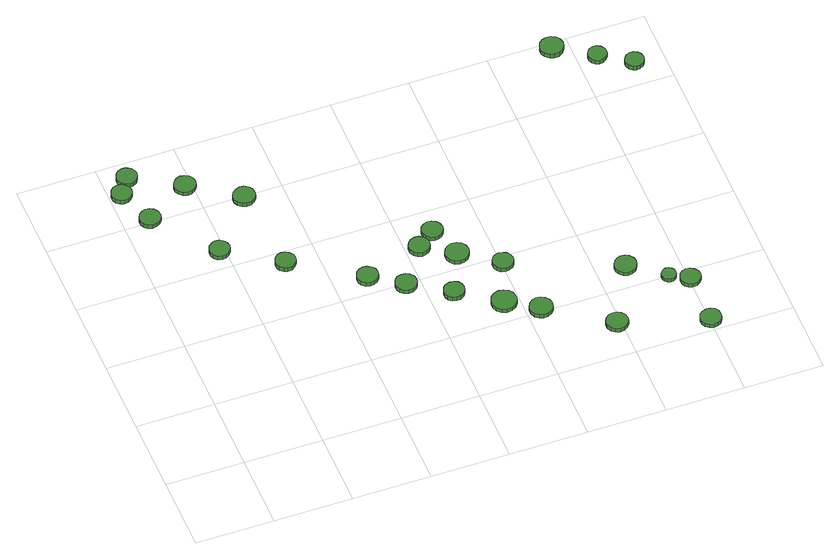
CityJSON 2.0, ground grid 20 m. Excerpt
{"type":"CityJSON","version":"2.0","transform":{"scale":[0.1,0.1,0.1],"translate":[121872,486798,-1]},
"CityObjects":{
"tree1":{"type":"SolitaryVegetationObject","attributes":{"function":"something"},"geometry":[{"type":"MultiSurface","lod":"1","boundaries":[[[0,1,2,3,4,5,6,7,8,9,10,11,12,13,14]],[[15,16,17,18,19,20,21,22,23,24,25,26,27,28,29]],[[0,29,28,1]],[[1,28,27,2]],[[2,27,26,3]],[[3,26,25,4]],[[4,25,24,5]],[[5,24,23,6]],[[6,23,22,7]],[[7,22,21,8]],[[8,21,20,9]],[[9,20,19,10]],[[10,19,18,11]],[[11,18,17,12]],[[12,17,16,13]],[[13,16,15,14]],[[14,15,29,0]]]}]},
"tree2":{"type":"SolitaryVegetationObject","attributes":{"function":"something"},"geometry":[{"type":"MultiSurface","lod":"1","boundaries":[[[30,31,32,33,34,35,36,37,38,39,40,41,42,43,44]],[[45,46,47,48,49,50,51,52,53,54,55,56,57,58,59]],[[30,59,58,31]],[[31,58,57,32]],[[32,57,56,33]],[[33,56,55,34]],[[34,55,54,35]],[[35,54,53,36]],[[36,53,52,37]],[[37,52,51,38]],[[38,51,50,39]],[[39,50,49,40]],[[40,49,48,41]],[[41,48,47,42]],[[42,47,46,43]],[[43,46,45,44]],[[44,45,59,30]]]}]},
"tree3":{"type":"SolitaryVegetationObject","attributes":{"function":"something"},"geometry":[{"type":"MultiSurface","lod":"1","boundaries":[[[60,61,62,63,64,65,66,67,68,69,70,71,72,73,74]],[[75,76,77,78,79,80,81,82,83,84,85,86,87,88,89]],[[60,89,88,61]],[[61,88,87,62]],[[62,87,86,63]],[[63,86,85,64]],[[64,85,84,65]],[[65,84,83,66]],[[66,83,82,67]],[[67,82,81,68]],[[68,81,80,69]],[[69,80,79,70]],[[70,79,78,71]],[[71,78,77,72]],[[72,77,76,73]],[[73,76,75,74]],[[74,75,89,60]]]}]},
"tree4":{"type":"SolitaryVegetationObject","attributes":{"function":"something"},"geometry":[{"type":"MultiSurface","lod":"1","boundaries":[[[90,91,92,93,94,95,96,97,98,99,100,101,102,103,104]],[[105,106,107,108,109,110,111,112,113,114,115,116,117,118,119]],[[90,119,118,91]],[[91,118,117,92]],[[92,117,116,93]],[[93,116,115,94]],[[94,115,114,95]],[[95,114,113,96]],[[96,113,112,97]],[[97,112,111,98]],[[98,111,110,99]],[[99,110,109,100]],[[100,109,108,101]],[[101,108,107,102]],[[102,107,106,103]],[[103,106,105,104]],[[104,105,119,90]]]}]},
"tree5":{"type":"SolitaryVegetationObject","attributes":{"function":"something"},"geometry":[{"type":"MultiSurface","lod":"1","boundaries":[[[120,121,122,123,124,125,126,127,128,129,130,131,132,133,134]],[[135,136,137,138,139,140,141,142,143,144,145,146,147,148,149]],[[120,149,148,121]],[[121,148,147,122]],[[122,147,146,123]],[[123,146,145,124]],[[124,145,144,125]],[[125,144,143,126]],[[126,143,142,127]],[[127,142,141,128]],[[128,141,140,129]],[[129,140,139,130]],[[130,139,138,131]],[[131,138,137,132]],[[132,137,136,133]],[[133,136,135,134]],[[134,135,149,120]]]}]},
"tree6":{"type":"SolitaryVegetationObject","attributes":{"function":"something"},"geometry":[{"type":"MultiSurface","lod":"1","boundaries":[[[150,151,152,153,154,155,156,157,158,159,160,161,162,163,164]],[[165,166,167,168,169,170,171,172,173,174,175,176,177,178,179]],[[150,179,178,151]],[[151,178,177,152]],[[152,177,176,153]],[[153,176,175,154]],[[154,175,174,155]],[[155,174,173,156]],[[156,173,172,157]],[[157,172,171,158]],[[158,171,170,159]],[[159,170,169,160]],[[160,169,168,161]],[[161,168,167,162]],[[162,167,166,163]],[[163,166,165,164]],[[164,165,179,150]]]}]},
"tree7":{"type":"SolitaryVegetationObject","attributes":{"function":"something"},"geometry":[{"type":"MultiSurface","lod":"1","boundaries":[[[180,181,182,183,184,185,186,187,188,189,190,191,192,193,194]],[[195,196,197,198,199,200,201,202,203,204,205,206,207,208,209]],[[180,209,208,181]],[[181,208,207,182]],[[182,207,206,183]],[[183,206,205,184]],[[184,205,204,185]],[[185,204,203,186]],[[186,203,202,187]],[[187,202,201,188]],[[188,201,200,189]],[[189,200,199,190]],[[190,199,198,191]],[[191,198,197,192]],[[192,197,196,193]],[[193,196,195,194]],[[194,195,209,180]]]}]},
"tree8":{"type":"SolitaryVegetationObject","attributes":{"function":"something"},"geometry":[{"type":"MultiSurface","lod":"1","boundaries":[[[210,211,212,213,214,215,216,217,218,219,220,221,222,223,224]],[[225,226,227,228,229,230,231,232,233,234,235,236,237,238,239]],[[210,239,238,211]],[[211,238,237,212]],[[212,237,236,213]],[[213,236,235,214]],[[214,235,234,215]],[[215,234,233,216]],[[216,233,232,217]],[[217,232,231,218]],[[218,231,230,219]],[[219,230,229,220]],[[220,229,228,221]],[[221,228,227,222]],[[222,227,226,223]],[[223,226,225,224]],[[224,225,239,210]]]}]},
"tree9":{"type":"SolitaryVegetationObject","attributes":{"function":"something"},"geometry":[{"type":"MultiSurface","lod":"1","boundaries":[[[240,241,242,243,244,245,246,247,248,249,250,251,252,253,254]],[[255,256,257,258,259,260,261,262,263,264,265,266,267,268,269]],[[240,269,268,241]],[[241,268,267,242]],[[242,267,266,243]],[[243,266,265,244]],[[244,265,264,245]],[[245,264,263,246]],[[246,263,262,247]],[[247,262,261,248]],[[248,261,260,249]],[[249,260,259,250]],[[250,259,258,251]],[[251,258,257,252]],[[252,257,256,253]],[[253,256,255,254]],[[254,255,269,240]]]}]},
"tree10":{"type":"SolitaryVegetationObject","attributes":{"function":"something"},"geometry":[{"type":"MultiSurface","lod":"1","boundaries":[[[270,271,272,273,274,275,276,277,278,279,280,281,282,283,284]],[[285,286,287,288,289,290,291,292,293,294,295,296,297,298,299]],[[270,299,298,271]],[[271,298,297,272]],[[272,297,296,273]],[[273,296,295,274]],[[274,295,294,275]],[[275,294,293,276]],[[276,293,292,277]],[[277,292,291,278]],[[278,291,290,279]],[[279,290,289,280]],[[280,289,288,281]],[[281,288,287,282]],[[282,287,286,283]],[[283,286,285,284]],[[284,285,299,270]]]}]},
"tree11":{"type":"SolitaryVegetationObject","attributes":{"function":"something"},"geometry":[{"type":"MultiSurface","lod":"1","boundaries":[[[300,301,302,303,304,305,306,307,308,309,310,311,312,313,314]],[[315,316,317,318,319,320,321,322,323,324,325,326,327,328,329]],[[300,329,328,301]],[[301,328,327,302]],[[302,327,326,303]],[[303,326,325,304]],[[304,325,324,305]],[[305,324,323,306]],[[306,323,322,307]],[[307,322,321,308]],[[308,321,320,309]],[[309,320,319,310]],[[310,319,318,311]],[[311,318,317,312]],[[312,317,316,313]],[[313,316,315,314]],[[314,315,329,300]]]}]},
"tree12":{"type":"SolitaryVegetationObject","attributes":{"function":"something"},"geometry":[{"type":"MultiSurface","lod":"1","boundaries":[[[330,331,332,333,334,335,336,337,338,339,340,341,342,343,344]],[[345,346,347,348,349,350,351,352,353,354,355,356,357,358,359]],[[330,359,358,331]],[[331,358,357,332]],[[332,357,356,333]],[[333,356,355,334]],[[334,355,354,335]],[[335,354,353,336]],[[336,353,352,337]],[[337,352,351,338]],[[338,351,350,339]],[[339,350,349,340]],[[340,349,348,341]],[[341,348,347,342]],[[342,347,346,343]],[[343,346,345,344]],[[344,345,359,330]]]}]},
"tree13":{"type":"SolitaryVegetationObject","attributes":{"function":"something"},"geometry":[{"type":"MultiSurface","lod":"1","boundaries":[[[360,361,362,363,364,365,366,367,368,369,370,371,372,373,374]],[[375,376,377,378,379,380,381,382,383,384,385,386,387,388,389]],[[360,389,388,361]],[[361,388,387,362]],[[362,387,386,363]],[[363,386,385,364]],[[364,385,384,365]],[[365,384,383,366]],[[366,383,382,367]],[[367,382,381,368]],[[368,381,380,369]],[[369,380,379,370]],[[370,379,378,371]],[[371,378,377,372]],[[372,377,376,373]],[[373,376,375,374]],[[374,375,389,360]]]}]},
"tree14":{"type":"SolitaryVegetationObject","attributes":{"function":"something"},"geometry":[{"type":"MultiSurface","lod":"1","boundaries":[[[390,391,392,393,394,395,396,397,398,399,400,401,402,403,404]],[[405,406,407,408,409,410,411,412,413,414,415,416,417,418,419]],[[390,419,418,391]],[[391,418,417,392]],[[392,417,416,393]],[[393,416,415,394]],[[394,415,414,395]],[[395,414,413,396]],[[396,413,412,397]],[[397,412,411,398]],[[398,411,410,399]],[[399,410,409,400]],[[400,409,408,401]],[[401,408,407,402]],[[402,407,406,403]],[[403,406,405,404]],[[404,405,419,390]]]}]},
"tree15":{"type":"SolitaryVegetationObject","attributes":{"function":"something"},"geometry":[{"type":"MultiSurface","lod":"1","boundaries":[[[420,421,422,423,424,425,426,427,428,429,430,431,432,433,434]],[[435,436,437,438,439,440,441,442,443,444,445,446,447,448,449]],[[420,449,448,421]],[[421,448,447,422]],[[422,447,446,423]],[[423,446,445,424]],[[424,445,444,425]],[[425,444,443,426]],[[426,443,442,427]],[[427,442,441,428]],[[428,441,440,429]],[[429,440,439,430]],[[430,439,438,431]],[[431,438,437,432]],[[432,437,436,433]],[[433,436,435,434]],[[434,435,449,420]]]}]},
"tree16":{"type":"SolitaryVegetationObject","attributes":{"function":"something"},"geometry":[{"type":"MultiSurface","lod":"1","boundaries":[[[450,451,452,453,454,455,456,457,458,459,460,461,462,463,464]],[[465,466,467,468,469,470,471,472,473,474,475,476,477,478,479]],[[450,479,478,451]],[[451,478,477,452]],[[452,477,476,453]],[[453,476,475,454]],[[454,475,474,455]],[[455,474,473,456]],[[456,473,472,457]],[[457,472,471,458]],[[458,471,470,459]],[[459,470,469,460]],[[460,469,468,461]],[[461,468,467,462]],[[462,467,466,463]],[[463,466,465,464]],[[464,465,479,450]]]}]},
"tree17":{"type":"SolitaryVegetationObject","attributes":{"function":"something"},"geometry":[{"type":"MultiSurface","lod":"1","boundaries":[[[480,481,482,483,484,485,486,487,488,489,490,491,492,493,494]],[[495,496,497,498,499,500,501,502,503,504,505,506,507,508,509]],[[480,509,508,481]],[[481,508,507,482]],[[482,507,506,483]],[[483,506,505,484]],[[484,505,504,485]],[[485,504,503,486]],[[486,503,502,487]],[[487,502,501,488]],[[488,501,500,489]],[[489,500,499,490]],[[490,499,498,491]],[[491,498,497,492]],[[492,497,496,493]],[[493,496,495,494]],[[494,495,509,480]]]}]},
"tree18":{"type":"SolitaryVegetationObject","attributes":{"function":"something"},"geometry":[{"type":"MultiSurface","lod":"1","boundaries":[[[510,511,512,513,514,515,516,517,518,519,520,521,522,523,524]],[[525,526,527,528,529,530,531,532,533,534,535,536,537,538,539]],[[510,539,538,511]],[[511,538,537,512]],[[512,537,536,513]],[[513,536,535,514]],[[514,535,534,515]],[[515,534,533,516]],[[516,533,532,517]],[[517,532,531,518]],[[518,531,530,519]],[[519,530,529,520]],[[520,529,528,521]],[[521,528,527,522]],[[522,527,526,523]],[[523,526,525,524]],[[524,525,539,510]]]}]},
"tree19":{"type":"SolitaryVegetationObject","attributes":{"function":"something"},"geometry":[{"type":"MultiSurface","lod":"1","boundaries":[[[540,541,542,543,544,545,546,547,548,549,550,551,552,553,554]],[[555,556,557,558,559,560,561,562,563,564,565,566,567,568,569]],[[540,569,568,541]],[[541,568,567,542]],[[542,567,566,543]],[[543,566,565,544]],[[544,565,564,545]],[[545,564,563,546]],[[546,563,562,547]],[[547,562,561,548]],[[548,561,560,549]],[[549,560,559,550]],[[550,559,558,551]],[[551,558,557,552]],[[552,557,556,553]],[[553,556,555,554]],[[554,555,569,540]]]}]},
"tree20":{"type":"SolitaryVegetationObject","attributes":{"function":"something"},"geometry":[{"type":"MultiSurface","lod":"1","boundaries":[[[570,571,572,573,574,575,576,577,578,579,580,581,582,583,584]],[[585,586,587,588,589,590,591,592,593,594,595,596,597,598,599]],[[570,599,598,571]],[[571,598,597,572]],[[572,597,596,573]],[[573,596,595,574]],[[574,595,594,575]],[[575,594,593,576]],[[576,593,592,577]],[[577,592,591,578]],[[578,591,590,579]],[[579,590,589,580]],[[580,589,588,581]],[[581,588,587,582]],[[582,587,586,583]],[[583,586,585,584]],[[584,585,599,570]]]}]},
"tree21":{"type":"SolitaryVegetationObject","attributes":{"function":"something"},"geometry":[{"type":"MultiSurface","lod":"1","boundaries":[[[600,601,602,603,604,605,606,607,608,609,610,611,612,613,614]],[[615,616,617,618,619,620,621,622,623,624,625,626,627,628,629]],[[600,629,628,601]],[[601,628,627,602]],[[602,627,626,603]],[[603,626,625,604]],[[604,625,624,605]],[[605,624,623,606]],[[606,623,622,607]],[[607,622,621,608]],[[608,621,620,609]],[[609,620,619,610]],[[610,619,618,611]],[[611,618,617,612]],[[612,617,616,613]],[[613,616,615,614]],[[614,615,629,600]]]}]},
"tree22":{"type":"SolitaryVegetationObject","attributes":{"function":"something"},"geometry":[{"type":"MultiSurface","lod":"1","boundaries":[[[630,631,632,633,634,635,636,637,638,639,640,641,642,643,644]],[[645,646,647,648,649,650,651,652,653,654,655,656,657,658,659]],[[630,659,658,631]],[[631,658,657,632]],[[632,657,656,633]],[[633,656,655,634]],[[634,655,654,635]],[[635,654,653,636]],[[636,653,652,637]],[[637,652,651,638]],[[638,651,650,639]],[[639,650,649,640]],[[640,649,648,641]],[[641,648,647,642]],[[642,647,646,643]],[[643,646,645,644]],[[644,645,659,630]]]}]},
"tree23":{"type":"SolitaryVegetationObject","attributes":{"function":"something"},"geometry":[{"type":"MultiSurface","lod":"1","boundaries":[[[660,661,662,663,664,665,666,667,668,669,670,671,672,673,674]],[[675,676,677,678,679,680,681,682,683,684,685,686,687,688,689]],[[660,689,688,661]],[[661,688,687,662]],[[662,687,686,663]],[[663,686,685,664]],[[664,685,684,665]],[[665,684,683,666]],[[666,683,682,667]],[[667,682,681,668]],[[668,681,680,669]],[[669,680,679,670]],[[670,679,678,671]],[[671,678,677,672]],[[672,677,676,673]],[[673,676,675,674]],[[674,675,689,660]]]}]},
"tree24":{"type":"SolitaryVegetationObject","attributes":{"function":"something"},"geometry":[{"type":"MultiSurface","lod":"1","boundaries":[[[690,691,692,693,694,695,696,697,698,699,700,701,702,703,704]],[[705,706,707,708,709,710,711,712,713,714,715,716,717,718,719]],[[690,719,718,691]],[[691,718,717,692]],[[692,717,716,693]],[[693,716,715,694]],[[694,715,714,695]],[[695,714,713,696]],[[696,713,712,697]],[[697,712,711,698]],[[698,711,710,699]],[[699,710,709,700]],[[700,709,708,701]],[[701,708,707,702]],[[702,707,706,703]],[[703,706,705,704]],[[704,705,719,690]]]}]}
},
"vertices":[
[56,903,20],[54,914,20],[47,922,20],[38,928,20],[27,929,20],[17,926,20],[9,918,20],[5,909,20],[5,898,20],[9,888,20],[17,881,20],[27,877,20],[38,878,20],[47,884,20],[54,893,20],[54,893,7],[47,884,7],[38,878,7],[27,877,7],[17,881,7],[9,888,7],[5,898,7],[5,909,7],[9,918,7],[17,926,7],[27,929,7],[38,928,7],[47,922,7],[54,914,7],[56,903,7],
[92,806,20],[90,817,20],[83,826,20],[74,832,20],[63,833,20],[52,829,20],[44,822,20],[39,812,20],[39,800,20],[44,790,20],[52,783,20],[63,779,20],[74,781,20],[83,786,20],[90,795,20],[90,795,8],[83,786,8],[74,781,8],[63,779,8],[52,783,8],[44,790,8],[39,800,8],[39,812,8],[44,822,8],[52,829,8],[63,833,8],[74,832,8],[83,826,8],[90,817,8],[92,806,8],
[87,949,20],[84,959,20],[78,968,20],[68,974,20],[58,975,20],[47,971,20],[39,964,20],[35,954,20],[35,943,20],[39,933,20],[47,926,20],[58,922,20],[68,923,20],[78,929,20],[84,938,20],[84,938,7],[78,929,7],[68,923,7],[58,922,7],[47,926,7],[39,933,7],[35,943,7],[35,954,7],[39,964,7],[47,971,7],[58,975,7],[68,974,7],[78,968,7],[84,959,7],[87,949,7],
[211,654,19],[209,664,19],[202,673,19],[193,679,19],[182,680,19],[172,676,19],[164,669,19],[160,659,19],[160,649,19],[164,639,19],[172,631,19],[182,628,19],[193,629,19],[202,635,19],[209,643,19],[209,643,6],[202,635,6],[193,629,6],[182,628,6],[172,631,6],[164,639,6],[160,649,6],[160,659,6],[164,669,6],[172,676,6],[182,680,6],[193,679,6],[202,673,6],[209,664,6],[211,654,6],
[208,877,19],[206,888,19],[199,897,19],[189,902,19],[178,904,19],[167,900,19],[159,892,19],[154,882,19],[154,871,19],[159,861,19],[167,853,19],[178,849,19],[189,851,19],[199,856,19],[206,865,19],[206,865,7],[199,856,7],[189,851,7],[178,849,7],[167,853,7],[159,861,7],[154,871,7],[154,882,7],[159,892,7],[167,900,7],[178,904,7],[189,902,7],[199,897,7],[206,888,7],[208,877,7],
[344,562,20],[342,572,20],[335,581,20],[326,586,20],[315,588,20],[305,584,20],[297,577,20],[293,567,20],[293,556,20],[297,547,20],[305,539,20],[315,536,20],[326,537,20],[335,543,20],[342,551,20],[342,551,7],[335,543,7],[326,537,7],[315,536,7],[305,539,7],[297,547,7],[293,556,7],[293,567,7],[297,577,7],[305,584,7],[315,588,7],[326,586,7],[335,581,7],[342,572,7],[344,562,7],
[328,793,19],[326,805,19],[319,814,19],[309,820,19],[298,821,19],[287,817,19],[278,810,19],[273,799,19],[273,788,19],[278,777,19],[287,770,19],[298,766,19],[309,767,19],[319,773,19],[326,782,19],[326,782,7],[319,773,7],[309,767,7],[298,766,7],[287,770,7],[278,777,7],[273,788,7],[273,799,7],[278,810,7],[287,817,7],[298,821,7],[309,820,7],[319,814,7],[326,805,7],[328,793,7],
[511,448,20],[509,459,20],[502,468,20],[492,474,20],[481,475,20],[471,472,20],[462,464,20],[458,454,20],[458,443,20],[462,433,20],[471,425,20],[481,422,20],[492,423,20],[502,428,20],[509,437,20],[509,437,7],[502,428,7],[492,423,7],[481,422,7],[471,425,7],[462,433,7],[458,443,7],[458,454,7],[462,464,7],[471,472,7],[481,475,7],[492,474,7],[502,468,7],[509,459,7],[511,448,7],
[589,394,19],[587,405,19],[580,415,19],[570,420,19],[559,421,19],[548,418,19],[540,410,19],[535,400,19],[535,389,19],[540,378,19],[548,371,19],[559,367,19],[570,368,19],[580,374,19],[587,383,19],[587,383,7],[580,374,7],[570,368,7],[559,367,7],[548,371,7],[540,378,7],[535,389,7],[535,400,7],[540,410,7],[548,418,7],[559,421,7],[570,420,7],[580,415,7],[587,405,7],[589,394,7],
[686,330,20],[684,341,20],[678,350,20],[668,355,20],[658,356,20],[647,353,20],[639,346,20],[635,336,20],[635,325,20],[639,315,20],[647,308,20],[658,305,20],[668,306,20],[678,311,20],[684,320,20],[684,320,7],[678,311,7],[668,306,7],[658,305,7],[647,308,7],[639,315,7],[635,325,7],[635,336,7],[639,346,7],[647,353,7],[658,356,7],[668,355,7],[678,350,7],[684,341,7],[686,330,7],
[660,494,20],[658,505,20],[651,514,20],[642,520,20],[631,521,20],[620,517,20],[612,510,20],[607,500,20],[607,488,20],[612,478,20],[620,471,20],[631,467,20],[642,469,20],[651,474,20],[658,483,20],[658,483,7],[651,474,7],[642,469,7],[631,467,7],[620,471,7],[612,478,7],[607,488,7],[607,500,7],[612,510,7],[620,517,7],[631,521,7],[642,520,7],[651,514,7],[658,505,7],[660,494,7],
[791,258,19],[789,271,19],[781,282,19],[770,288,19],[757,290,19],[744,286,19],[734,277,19],[729,265,19],[729,252,19],[734,240,19],[744,231,19],[757,227,19],[770,228,19],[781,235,19],[789,246,19],[789,246,7],[781,235,7],[770,228,7],[757,227,7],[744,231,7],[734,240,7],[729,252,7],[729,265,7],[734,277,7],[744,286,7],[757,290,7],[770,288,7],[781,282,7],[789,271,7],[791,258,7],
[707,530,19],[705,541,19],[698,550,19],[688,556,19],[677,557,19],[667,554,19],[658,546,19],[654,536,19],[654,525,19],[658,515,19],[667,507,19],[677,504,19],[688,505,19],[698,511,19],[705,520,19],[705,520,7],[698,511,7],[688,505,7],[677,504,7],[667,507,7],[658,515,7],[654,525,7],[654,536,7],[658,546,7],[667,554,7],[677,557,7],[688,556,7],[698,550,7],[705,541,7],[707,530,7],
[740,442,19],[737,455,19],[730,465,19],[719,471,19],[707,472,19],[695,468,19],[686,460,19],[681,449,19],[681,436,19],[686,425,19],[695,416,19],[707,413,19],[719,414,19],[730,420,19],[737,430,19],[737,430,7],[730,420,7],[719,414,7],[707,413,7],[695,416,7],[686,425,7],[681,436,7],[681,449,7],[686,460,7],[695,468,7],[707,472,7],[719,471,7],[730,465,7],[737,455,7],[740,442,7],
[864,208,19],[862,220,19],[855,229,19],[844,236,19],[832,237,19],[821,233,19],[812,225,19],[807,214,19],[807,202,19],[812,191,19],[821,183,19],[832,179,19],[844,180,19],[855,186,19],[862,196,19],[862,196,7],[855,186,7],[844,180,7],[832,179,7],[821,183,7],[812,191,7],[807,202,7],[807,214,7],[812,225,7],[821,233,7],[832,237,7],[844,236,7],[855,229,7],[862,220,7],[864,208,7],
[829,377,19],[826,388,19],[820,397,19],[810,402,19],[800,404,19],[789,400,19],[781,393,19],[776,383,19],[776,372,19],[781,362,19],[789,354,19],[800,351,19],[810,352,19],[820,358,19],[826,366,19],[826,366,7],[820,358,7],[810,352,7],[800,351,7],[789,354,7],[781,362,7],[776,372,7],[776,383,7],[781,393,7],[789,400,7],[800,404,7],[810,402,7],[820,397,7],[826,388,7],[829,377,7],
[1016,100,19],[1014,111,19],[1007,120,19],[997,126,19],[986,127,19],[975,124,19],[966,116,19],[961,106,19],[961,94,19],[966,84,19],[975,76,19],[986,73,19],[997,74,19],[1007,80,19],[1014,89,19],[1014,89,7],[1007,80,7],[997,74,7],[986,73,7],[975,76,7],[966,84,7],[961,94,7],[961,106,7],[966,116,7],[975,124,7],[986,127,7],[997,126,7],[1007,120,7],[1014,111,7],[1016,100,7],
[1099,263,19],[1097,274,19],[1090,284,19],[1080,290,19],[1068,291,19],[1057,287,19],[1049,279,19],[1044,269,19],[1044,257,19],[1049,247,19],[1057,239,19],[1068,235,19],[1080,236,19],[1090,242,19],[1097,252,19],[1097,252,8],[1090,242,8],[1080,236,8],[1068,235,8],[1057,239,8],[1049,247,8],[1044,257,8],[1044,269,8],[1049,279,8],[1057,287,8],[1068,291,8],[1080,290,8],[1090,284,8],[1097,274,8],[1099,263,8],
[1228,33,19],[1226,44,19],[1220,53,19],[1210,58,19],[1199,59,19],[1189,56,19],[1180,49,19],[1176,38,19],[1176,27,19],[1180,17,19],[1189,10,19],[1199,6,19],[1210,8,19],[1220,13,19],[1226,22,19],[1226,22,7],[1220,13,7],[1210,8,7],[1199,6,7],[1189,10,7],[1180,17,7],[1176,27,7],[1176,38,7],[1180,49,7],[1189,56,7],[1199,59,7],[1210,58,7],[1220,53,7],[1226,44,7],[1228,33,7],
[1176,198,18],[1174,206,18],[1170,212,18],[1163,216,18],[1155,217,18],[1148,214,18],[1142,209,18],[1139,202,18],[1139,194,18],[1142,187,18],[1148,182,18],[1155,179,18],[1163,180,18],[1170,184,18],[1174,190,18],[1174,190,8],[1170,184,8],[1163,180,8],[1155,179,8],[1148,182,8],[1142,187,8],[1139,194,8],[1139,202,8],[1142,209,8],[1148,214,8],[1155,217,8],[1163,216,8],[1170,212,8],[1174,206,8],[1176,198,8],
[1228,171,19],[1226,181,19],[1219,190,19],[1210,196,19],[1199,197,19],[1189,193,19],[1181,186,19],[1177,176,19],[1177,166,19],[1181,156,19],[1189,149,19],[1199,145,19],[1210,146,19],[1219,152,19],[1226,160,19],[1226,160,8],[1219,152,8],[1210,146,8],[1199,145,8],[1189,149,8],[1181,156,8],[1177,166,8],[1177,176,8],[1181,186,8],[1189,193,8],[1199,197,8],[1210,196,8],[1219,190,8],[1226,181,8],[1228,171,8],
[1182,970,32],[1179,982,32],[1172,992,32],[1161,998,32],[1149,999,32],[1138,996,32],[1128,987,32],[1123,976,32],[1123,964,32],[1128,953,32],[1138,945,32],[1149,941,32],[1161,942,32],[1172,948,32],[1179,958,32],[1179,958,19],[1172,948,19],[1161,942,19],[1149,941,19],[1138,945,19],[1128,953,19],[1123,964,19],[1123,976,19],[1128,987,19],[1138,996,19],[1149,999,19],[1161,998,19],[1172,992,19],[1179,982,19],[1182,970,19],
[1269,908,32],[1267,918,32],[1261,926,32],[1253,931,32],[1243,932,32],[1233,929,32],[1226,922,32],[1222,913,32],[1222,903,32],[1226,894,32],[1233,888,32],[1243,884,32],[1253,886,32],[1261,891,32],[1267,899,32],[1267,899,19],[1261,891,19],[1253,886,19],[1243,884,19],[1233,888,19],[1226,894,19],[1222,903,19],[1222,913,19],[1226,922,19],[1233,929,19],[1243,932,19],[1253,931,19],[1261,926,19],[1267,918,19],[1269,908,19],
[1345,859,32],[1343,869,32],[1337,877,32],[1328,882,32],[1319,883,32],[1309,880,32],[1302,873,32],[1298,864,32],[1298,854,32],[1302,845,32],[1309,838,32],[1319,835,32],[1328,836,32],[1337,841,32],[1343,849,32],[1343,849,19],[1337,841,19],[1328,836,19],[1319,835,19],[1309,838,19],[1302,845,19],[1298,854,19],[1298,864,19],[1302,873,19],[1309,880,19],[1319,883,19],[1328,882,19],[1337,877,19],[1343,869,19],[1345,859,19]
]}
